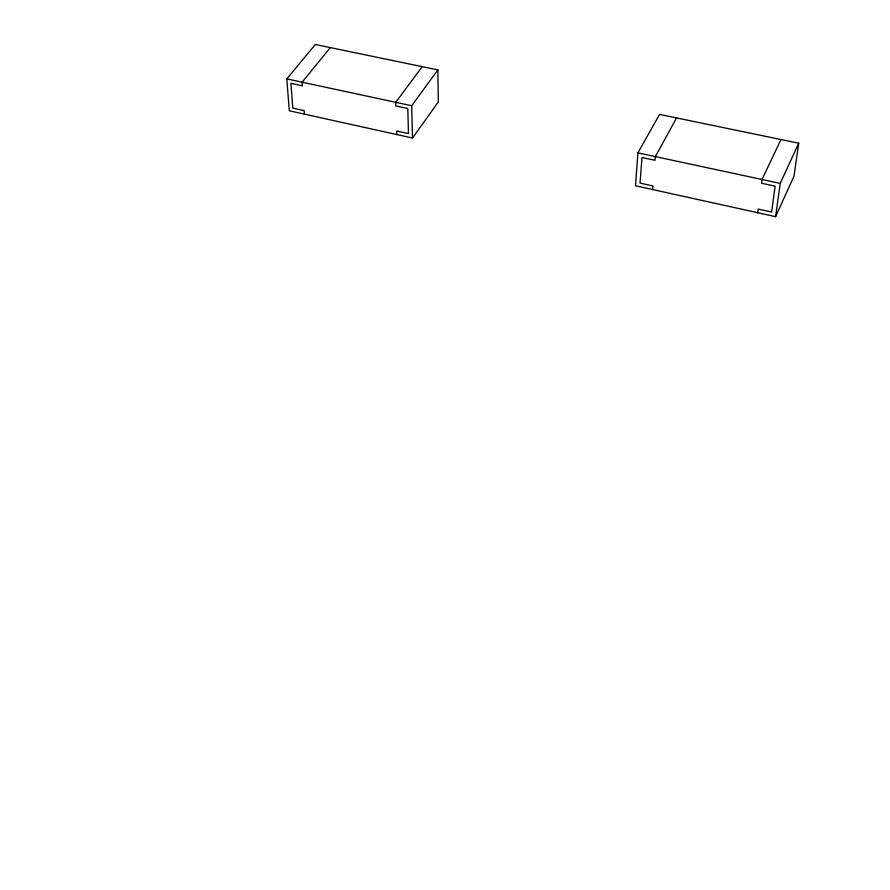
<?xml version="1.0" encoding="UTF-8"?>
<svg xmlns="http://www.w3.org/2000/svg" width="890" height="890" viewBox="0 0 890 890"><rect width="100%" height="100%" fill="white"/><g stroke="black" fill="none" stroke-linecap="round" stroke-linejoin="round"><path stroke-width="1.33" d="M637.93 152.858L635.493 185.765L775.602 216.671L793.98 176.231L798.742 143.212L659.546 114.41L637.93 152.858L780.219 183.396L798.742 143.212M652.637 189.548L652.926 185.932L640.044 183.095L641.99 157.497L655.029 160.3L655.329 156.595L676.578 117.925M757.702 212.721L758.18 209.083L771.608 212.031L775.145 186.166L761.551 183.24L762.029 179.491L780.964 139.53M775.602 216.671L780.219 183.396M412.504 138.017L438.314 101.905L437.869 69.898L315.305 44.5L286.803 78.898L289.317 110.805L412.504 138.017L411.681 105.743L437.869 69.898M422.238 66.661L395.75 102.317L395.861 105.943L407.787 108.513L408.477 133.611L396.673 131.008L396.795 134.546M330.324 47.615L302.088 82.192L302.355 85.785L290.897 83.315L292.81 108.135L304.146 110.627L304.402 114.142M286.803 78.898L411.681 105.743"/></g></svg>
